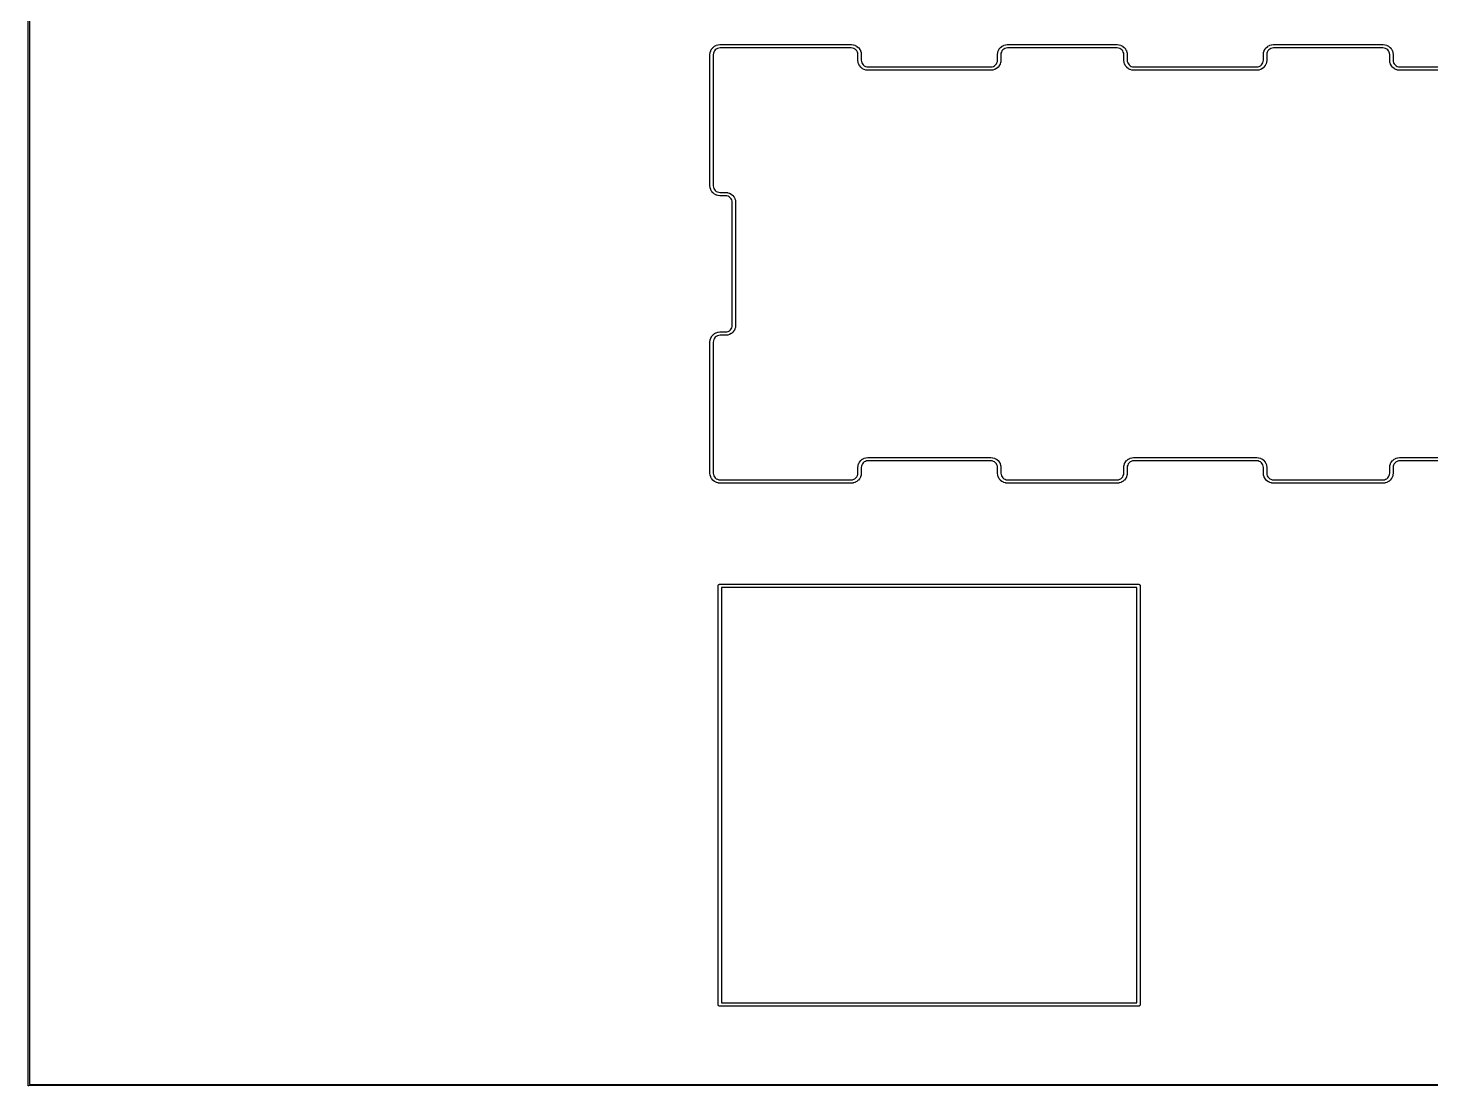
# Model space of a CAD drawing. Extents: x 25 to 394, y -191 to -72.
# Drawn here: x 24.8 to 75.1, y -173.6 to -135.7 of the extents above; entities that cross this region are included whole.
import ezdxf

# ---------------------------------------------------------------- set-up
doc = ezdxf.new("R2010")
doc.units = 0
doc.layers.add('BLACK', color=7, linetype='CONTINUOUS')

msp = doc.modelspace()

# ---------------------------------------------------------------- linework, layer by layer
at = {"layer": 'BLACK', "linetype": 'CONTINUOUS'}
for p, q in [((24.8187, -173.552), (24.8365, -73.7146)), ((24.8865, -73.7383), (24.8687, -173.528)), ((49.2468, -136.609), (49.2471, -136.606)), ((49.2468, -138.415), (49.2468, -136.609)), ((49.2471, -136.606), (49.2528, -136.548)), ((49.2471, -136.606), (49.2471, -136.606)), ((49.2528, -136.548), (49.2529, -136.547)), ((49.2529, -136.547), (49.254, -136.542)), ((49.254, -136.542), (49.2551, -136.536)), ((49.2551, -136.536), (49.272, -136.48)), ((49.272, -136.48), (49.2723, -136.48)), ((49.2723, -136.48), (49.2744, -136.475)), ((49.2744, -136.475), (49.2765, -136.469)), ((49.2765, -136.469), (49.304, -136.418)), ((49.304, -136.418), (49.3044, -136.417)), ((49.3044, -136.417), (49.3074, -136.413)), ((49.3074, -136.413), (49.3104, -136.408)), ((49.3104, -136.408), (49.3475, -136.363)), ((49.3475, -136.363), (49.348, -136.362)), ((49.348, -136.362), (49.3519, -136.358)), ((49.3519, -136.358), (49.3557, -136.354)), ((49.3557, -136.354), (49.4008, -136.317)), ((49.3717, -136.565), (49.3668, -136.615)), ((49.3668, -136.615), (49.3668, -141.311)), ((49.3852, -136.521), (49.3717, -136.565)), ((49.4072, -136.479), (49.3852, -136.521)), ((49.4008, -136.317), (49.4015, -136.317)), ((49.4015, -136.317), (49.406, -136.314)), ((49.406, -136.314), (49.4105, -136.31)), ((49.4367, -136.443), (49.4072, -136.479)), ((49.4105, -136.31), (49.462, -136.283)), ((49.4728, -136.413), (49.4367, -136.443)), ((49.462, -136.283), (49.4628, -136.282)), ((49.4628, -136.282), (49.4678, -136.28)), ((49.4678, -136.28), (49.4728, -136.278)), ((49.4728, -136.278), (49.5288, -136.261)), ((49.5139, -136.391), (49.4728, -136.413)), ((49.5586, -136.377), (49.5139, -136.391)), ((49.5288, -136.261), (49.5296, -136.261)), ((49.5296, -136.261), (49.5349, -136.26)), ((49.5349, -136.26), (49.5402, -136.258)), ((49.5402, -136.258), (49.5985, -136.252)), ((49.6079, -136.372), (49.5586, -136.377)), ((49.5985, -136.252), (49.5993, -136.252)), ((49.5993, -136.252), (49.6012, -136.252)), ((49.6012, -136.252), (49.6039, -136.252)), ((49.6039, -136.252), (54.3098, -136.252)), ((54.3039, -136.372), (49.6079, -136.372)), ((54.3534, -136.377), (54.3039, -136.372)), ((54.3098, -136.252), (54.3127, -136.252)), ((54.3127, -136.252), (54.3127, -136.252)), ((54.3127, -136.252), (54.3709, -136.258)), ((54.3982, -136.39), (54.3534, -136.377)), ((54.3709, -136.258), (54.3718, -136.258)), ((54.3718, -136.258), (54.3771, -136.259)), ((54.3771, -136.259), (54.3824, -136.26)), ((54.3824, -136.26), (54.4385, -136.277)), ((54.4395, -136.412), (54.3982, -136.39)), ((54.4385, -136.277), (54.4393, -136.277)), ((54.4393, -136.277), (54.4443, -136.28)), ((54.4757, -136.442), (54.4395, -136.412)), ((54.4443, -136.28), (54.4493, -136.282)), ((54.4493, -136.282), (54.501, -136.309)), ((54.5055, -136.478), (54.4757, -136.442)), ((54.501, -136.309), (54.501, -136.309)), ((54.501, -136.309), (54.5017, -136.31)), ((54.5017, -136.31), (54.5062, -136.313)), ((54.5278, -136.519), (54.5055, -136.478)), ((54.5062, -136.313), (54.5108, -136.316)), ((54.5108, -136.316), (54.5561, -136.353)), ((54.5416, -136.564), (54.5278, -136.519)), ((54.5468, -136.613), (54.5416, -136.564)), ((54.5468, -136.812), (54.5468, -136.613)), ((54.5561, -136.353), (54.5568, -136.353)), ((54.5568, -136.353), (54.5606, -136.357)), ((54.5606, -136.357), (54.5644, -136.361)), ((54.5644, -136.361), (54.6018, -136.406)), ((54.6018, -136.406), (54.6023, -136.407)), ((54.6023, -136.407), (54.6053, -136.411)), ((54.6053, -136.411), (54.6083, -136.416)), ((54.6083, -136.416), (54.6362, -136.467)), ((54.6362, -136.467), (54.6366, -136.468)), ((54.6366, -136.468), (54.6386, -136.473)), ((54.6386, -136.473), (54.6407, -136.478)), ((54.6407, -136.478), (54.658, -136.534)), ((54.658, -136.534), (54.6583, -136.535)), ((54.6583, -136.535), (54.6593, -136.54)), ((54.6593, -136.54), (54.6604, -136.545)), ((54.6604, -136.545), (54.6665, -136.604)), ((54.6665, -136.604), (54.6666, -136.604)), ((54.6666, -136.604), (54.6666, -136.606)), ((54.6666, -136.606), (54.6668, -136.609)), ((54.6668, -136.609), (54.6668, -136.811)), ((59.5468, -136.609), (59.5471, -136.606)), ((59.5468, -136.809), (59.5468, -136.609)), ((59.5471, -136.606), (59.5528, -136.548)), ((59.5471, -136.606), (59.5471, -136.606)), ((59.5528, -136.548), (59.5529, -136.547)), ((59.5529, -136.547), (59.554, -136.542)), ((59.554, -136.542), (59.5551, -136.536)), ((59.5551, -136.536), (59.572, -136.48)), ((59.572, -136.48), (59.5723, -136.48)), ((59.5723, -136.48), (59.5744, -136.475)), ((59.5744, -136.475), (59.5765, -136.469)), ((59.5765, -136.469), (59.604, -136.418)), ((59.604, -136.418), (59.6044, -136.417)), ((59.6044, -136.417), (59.6074, -136.413)), ((59.6074, -136.413), (59.6104, -136.408)), ((59.6104, -136.408), (59.6475, -136.363)), ((59.6475, -136.363), (59.648, -136.362)), ((59.648, -136.362), (59.6519, -136.358)), ((59.6519, -136.358), (59.6557, -136.354)), ((59.6557, -136.354), (59.7008, -136.317)), ((59.6717, -136.565), (59.6668, -136.615)), ((59.6668, -136.615), (59.6668, -136.815)), ((59.6852, -136.521), (59.6717, -136.565)), ((59.7072, -136.479), (59.6852, -136.521)), ((59.7008, -136.317), (59.7015, -136.317)), ((59.7015, -136.317), (59.706, -136.314)), ((59.706, -136.314), (59.7105, -136.31)), ((59.7367, -136.443), (59.7072, -136.479)), ((59.7105, -136.31), (59.762, -136.283)), ((59.7728, -136.413), (59.7367, -136.443)), ((59.762, -136.283), (59.7628, -136.282)), ((59.7628, -136.282), (59.7678, -136.28)), ((59.7678, -136.28), (59.7728, -136.278)), ((59.7728, -136.278), (59.8288, -136.261)), ((59.8139, -136.391), (59.7728, -136.413)), ((59.8586, -136.377), (59.8139, -136.391)), ((59.8288, -136.261), (59.8296, -136.261)), ((59.8296, -136.261), (59.8349, -136.26)), ((59.8349, -136.26), (59.8402, -136.258)), ((59.8402, -136.258), (59.8985, -136.252)), ((59.9079, -136.372), (59.8586, -136.377)), ((59.8985, -136.252), (59.8993, -136.252)), ((59.8993, -136.252), (59.9012, -136.252)), ((59.9012, -136.252), (59.9039, -136.252)), ((59.9039, -136.252), (63.8348, -136.252)), ((63.8289, -136.372), (59.9079, -136.372)), ((63.8784, -136.377), (63.8289, -136.372)), ((63.8348, -136.252), (63.8377, -136.252)), ((63.8377, -136.252), (63.8377, -136.252)), ((63.8377, -136.252), (63.8959, -136.258)), ((63.9232, -136.39), (63.8784, -136.377)), ((63.8959, -136.258), (63.8968, -136.258)), ((63.8968, -136.258), (63.9021, -136.259)), ((63.9021, -136.259), (63.9074, -136.26)), ((63.9074, -136.26), (63.9635, -136.277)), ((63.9645, -136.412), (63.9232, -136.39)), ((63.9635, -136.277), (63.9643, -136.277)), ((63.9643, -136.277), (63.9693, -136.28)), ((64.0007, -136.442), (63.9645, -136.412)), ((63.9693, -136.28), (63.9743, -136.282)), ((63.9743, -136.282), (64.026, -136.309)), ((64.0305, -136.478), (64.0007, -136.442)), ((64.026, -136.309), (64.026, -136.309)), ((64.026, -136.309), (64.0267, -136.31)), ((64.0267, -136.31), (64.0312, -136.313)), ((64.0528, -136.519), (64.0305, -136.478)), ((64.0312, -136.313), (64.0358, -136.316)), ((64.0358, -136.316), (64.0811, -136.353)), ((64.0666, -136.564), (64.0528, -136.519)), ((64.0718, -136.613), (64.0666, -136.564)), ((64.0718, -136.812), (64.0718, -136.613)), ((64.0811, -136.353), (64.0818, -136.353)), ((64.0818, -136.353), (64.0856, -136.357)), ((64.0856, -136.357), (64.0894, -136.361)), ((64.0894, -136.361), (64.1268, -136.406)), ((64.1268, -136.406), (64.1273, -136.407)), ((64.1273, -136.407), (64.1303, -136.411)), ((64.1303, -136.411), (64.1333, -136.416)), ((64.1333, -136.416), (64.1612, -136.467)), ((64.1612, -136.467), (64.1616, -136.468)), ((64.1616, -136.468), (64.1636, -136.473)), ((64.1636, -136.473), (64.1657, -136.478)), ((64.1657, -136.478), (64.183, -136.534)), ((64.183, -136.534), (64.1833, -136.535)), ((64.1833, -136.535), (64.1843, -136.54)), ((64.1843, -136.54), (64.1854, -136.545)), ((64.1854, -136.545), (64.1915, -136.604)), ((64.1915, -136.604), (64.1916, -136.604)), ((64.1916, -136.604), (64.1916, -136.606)), ((64.1916, -136.606), (64.1918, -136.609)), ((64.1918, -136.609), (64.1918, -136.811)), ((69.0718, -136.609), (69.0721, -136.606)), ((69.0718, -136.809), (69.0718, -136.609)), ((69.0721, -136.606), (69.0778, -136.548)), ((69.0721, -136.606), (69.0721, -136.606)), ((69.0778, -136.548), (69.0779, -136.547)), ((69.0779, -136.547), (69.079, -136.542)), ((69.079, -136.542), (69.0801, -136.536)), ((69.0801, -136.536), (69.097, -136.48)), ((69.097, -136.48), (69.0973, -136.48)), ((69.0973, -136.48), (69.0994, -136.475)), ((69.0994, -136.475), (69.1015, -136.469)), ((69.1015, -136.469), (69.129, -136.418)), ((69.129, -136.418), (69.1294, -136.417)), ((69.1294, -136.417), (69.1324, -136.413)), ((69.1324, -136.413), (69.1354, -136.408)), ((69.1354, -136.408), (69.1725, -136.363)), ((69.1725, -136.363), (69.173, -136.362)), ((69.173, -136.362), (69.1769, -136.358)), ((69.1769, -136.358), (69.1807, -136.354)), ((69.1807, -136.354), (69.2258, -136.317)), ((69.1967, -136.565), (69.1918, -136.615)), ((69.1918, -136.615), (69.1918, -136.815)), ((69.2102, -136.521), (69.1967, -136.565)), ((69.2322, -136.479), (69.2102, -136.521)), ((69.2258, -136.317), (69.2265, -136.317)), ((69.2265, -136.317), (69.231, -136.314)), ((69.231, -136.314), (69.2355, -136.31)), ((69.2617, -136.443), (69.2322, -136.479)), ((69.2355, -136.31), (69.287, -136.283)), ((69.2978, -136.413), (69.2617, -136.443)), ((69.287, -136.283), (69.2878, -136.282)), ((69.2878, -136.282), (69.2928, -136.28)), ((69.2928, -136.28), (69.2978, -136.278)), ((69.2978, -136.278), (69.3538, -136.261)), ((69.3389, -136.391), (69.2978, -136.413)), ((69.3836, -136.377), (69.3389, -136.391)), ((69.3538, -136.261), (69.3546, -136.261)), ((69.3546, -136.261), (69.3599, -136.26)), ((69.3599, -136.26), (69.3652, -136.258)), ((69.3652, -136.258), (69.4235, -136.252)), ((69.4329, -136.372), (69.3836, -136.377)), ((69.4235, -136.252), (69.4243, -136.252)), ((69.4243, -136.252), (69.4262, -136.252)), ((69.4262, -136.252), (69.4289, -136.252)), ((69.4289, -136.252), (73.3598, -136.252)), ((73.3539, -136.372), (69.4329, -136.372)), ((73.4034, -136.377), (73.3539, -136.372)), ((73.3598, -136.252), (73.3627, -136.252)), ((73.3627, -136.252), (73.3627, -136.252)), ((73.3627, -136.252), (73.4209, -136.258)), ((73.4482, -136.39), (73.4034, -136.377)), ((73.4209, -136.258), (73.4218, -136.258)), ((73.4218, -136.258), (73.4271, -136.259)), ((73.4271, -136.259), (73.4324, -136.26)), ((73.4324, -136.26), (73.4885, -136.277)), ((73.4895, -136.412), (73.4482, -136.39)), ((73.4885, -136.277), (73.4893, -136.277)), ((73.4893, -136.277), (73.4943, -136.28)), ((73.5257, -136.442), (73.4895, -136.412)), ((73.4943, -136.28), (73.4993, -136.282)), ((73.4993, -136.282), (73.551, -136.309)), ((73.5555, -136.478), (73.5257, -136.442)), ((73.551, -136.309), (73.551, -136.309)), ((73.551, -136.309), (73.5517, -136.31)), ((73.5517, -136.31), (73.5562, -136.313)), ((73.5778, -136.519), (73.5555, -136.478)), ((73.5562, -136.313), (73.5608, -136.316)), ((73.5608, -136.316), (73.6061, -136.353)), ((73.5916, -136.564), (73.5778, -136.519)), ((73.5968, -136.613), (73.5916, -136.564)), ((73.5968, -136.812), (73.5968, -136.613)), ((73.6061, -136.353), (73.6068, -136.353)), ((73.6068, -136.353), (73.6106, -136.357)), ((73.6106, -136.357), (73.6144, -136.361)), ((73.6144, -136.361), (73.6518, -136.406)), ((73.6518, -136.406), (73.6523, -136.407)), ((73.6523, -136.407), (73.6553, -136.411)), ((73.6553, -136.411), (73.6583, -136.416)), ((73.6583, -136.416), (73.6862, -136.467)), ((73.6862, -136.467), (73.6866, -136.468)), ((73.6866, -136.468), (73.6886, -136.473)), ((73.6886, -136.473), (73.6907, -136.478)), ((73.6907, -136.478), (73.708, -136.534)), ((73.708, -136.534), (73.7083, -136.535)), ((73.7083, -136.535), (73.7093, -136.54)), ((73.7093, -136.54), (73.7104, -136.545)), ((73.7104, -136.545), (73.7165, -136.604)), ((73.7165, -136.604), (73.7166, -136.604)), ((73.7166, -136.604), (73.7166, -136.606)), ((73.7166, -136.606), (73.7168, -136.609)), ((73.7168, -136.609), (73.7168, -136.811)), ((54.5468, -136.815), (54.5468, -136.812)), ((54.5468, -136.812), (54.5468, -136.812)), ((54.5468, -136.812), (54.5468, -136.812)), ((54.5471, -136.818), (54.5468, -136.815)), ((54.5471, -136.82), (54.5471, -136.818)), ((54.5472, -136.82), (54.5471, -136.82)), ((54.5533, -136.879), (54.5472, -136.82)), ((54.5544, -136.884), (54.5533, -136.879)), ((54.5554, -136.889), (54.5544, -136.884)), ((54.5556, -136.89), (54.5554, -136.889)), ((54.5729, -136.946), (54.5556, -136.89)), ((54.575, -136.951), (54.5729, -136.946)), ((54.5771, -136.956), (54.575, -136.951)), ((54.5775, -136.957), (54.5771, -136.956)), ((54.6053, -137.008), (54.5775, -136.957)), ((54.6084, -137.013), (54.6053, -137.008)), ((54.6113, -137.017), (54.6084, -137.013)), ((54.6119, -137.018), (54.6113, -137.017)), ((54.6492, -137.063), (54.6119, -137.018)), ((54.6531, -137.067), (54.6492, -137.063)), ((54.6569, -137.071), (54.6531, -137.067)), ((54.6575, -137.071), (54.6569, -137.071)), ((54.7029, -137.108), (54.6575, -137.071)), ((54.6668, -136.811), (54.672, -136.86)), ((54.672, -136.86), (54.6858, -136.905)), ((54.6858, -136.905), (54.7081, -136.946)), ((54.7074, -137.111), (54.7029, -137.108)), ((54.7119, -137.114), (54.7074, -137.111)), ((54.7081, -136.946), (54.7379, -136.982)), ((54.7126, -137.115), (54.7119, -137.114)), ((54.7643, -137.142), (54.7126, -137.115)), ((54.7379, -136.982), (54.7742, -137.012)), ((54.7694, -137.144), (54.7643, -137.142)), ((54.7744, -137.147), (54.7694, -137.144)), ((54.7742, -137.012), (54.8155, -137.034)), ((54.7752, -137.147), (54.7744, -137.147)), ((54.8312, -137.164), (54.7752, -137.147)), ((54.8155, -137.034), (54.8603, -137.047)), ((54.8365, -137.165), (54.8312, -137.164)), ((54.8419, -137.166), (54.8365, -137.165)), ((54.8427, -137.166), (54.8419, -137.166)), ((54.901, -137.172), (54.8427, -137.166)), ((54.8603, -137.047), (54.9098, -137.052)), ((54.9039, -137.172), (54.901, -137.172)), ((54.901, -137.172), (54.901, -137.172)), ((59.3098, -137.172), (54.9039, -137.172)), ((54.9098, -137.052), (59.3057, -137.052)), ((59.3057, -137.052), (59.355, -137.047)), ((59.3125, -137.172), (59.3098, -137.172)), ((59.3144, -137.172), (59.3125, -137.172)), ((59.3152, -137.172), (59.3144, -137.172)), ((59.3734, -137.166), (59.3152, -137.172)), ((59.355, -137.047), (59.3997, -137.033)), ((59.3787, -137.164), (59.3734, -137.166)), ((59.3841, -137.163), (59.3787, -137.164)), ((59.3849, -137.163), (59.3841, -137.163)), ((59.4408, -137.146), (59.3849, -137.163)), ((59.3997, -137.033), (59.4409, -137.011)), ((59.4458, -137.144), (59.4408, -137.146)), ((59.4409, -137.011), (59.4769, -136.981)), ((59.4509, -137.142), (59.4458, -137.144)), ((59.4516, -137.141), (59.4509, -137.142)), ((59.5031, -137.113), (59.4516, -137.141)), ((59.4769, -136.981), (59.5065, -136.945)), ((59.5076, -137.11), (59.5031, -137.113)), ((59.5065, -136.945), (59.5284, -136.903)), ((59.5122, -137.107), (59.5076, -137.11)), ((59.5128, -137.107), (59.5122, -137.107)), ((59.5579, -137.07), (59.5128, -137.107)), ((59.5284, -136.903), (59.542, -136.859)), ((59.542, -136.859), (59.5468, -136.809)), ((59.5618, -137.066), (59.5579, -137.07)), ((59.5657, -137.062), (59.5618, -137.066)), ((59.5662, -137.061), (59.5657, -137.062)), ((59.6032, -137.016), (59.5662, -137.061)), ((59.6062, -137.011), (59.6032, -137.016)), ((59.6093, -137.007), (59.6062, -137.011)), ((59.6097, -137.006), (59.6093, -137.007)), ((59.6372, -136.954), (59.6097, -137.006)), ((59.6392, -136.949), (59.6372, -136.954)), ((59.6414, -136.944), (59.6392, -136.949)), ((59.6416, -136.944), (59.6414, -136.944)), ((59.6585, -136.888), (59.6416, -136.944)), ((59.6596, -136.882), (59.6585, -136.888)), ((59.6607, -136.877), (59.6596, -136.882)), ((59.6608, -136.876), (59.6607, -136.877)), ((59.6665, -136.818), (59.6608, -136.876)), ((59.6668, -136.815), (59.6665, -136.818)), ((59.6665, -136.818), (59.6665, -136.818)), ((64.0718, -136.815), (64.0718, -136.812)), ((64.0718, -136.812), (64.0718, -136.812)), ((64.0718, -136.812), (64.0718, -136.812)), ((64.0721, -136.818), (64.0718, -136.815)), ((64.0721, -136.82), (64.0721, -136.818)), ((64.0722, -136.82), (64.0721, -136.82)), ((64.0783, -136.879), (64.0722, -136.82)), ((64.0794, -136.884), (64.0783, -136.879)), ((64.0804, -136.889), (64.0794, -136.884)), ((64.0806, -136.89), (64.0804, -136.889)), ((64.0979, -136.946), (64.0806, -136.89)), ((64.1, -136.951), (64.0979, -136.946)), ((64.1021, -136.956), (64.1, -136.951)), ((64.1025, -136.957), (64.1021, -136.956)), ((64.1303, -137.008), (64.1025, -136.957)), ((64.1334, -137.013), (64.1303, -137.008)), ((64.1363, -137.017), (64.1334, -137.013)), ((64.1369, -137.018), (64.1363, -137.017)), ((64.1742, -137.063), (64.1369, -137.018)), ((64.1781, -137.067), (64.1742, -137.063)), ((64.1819, -137.071), (64.1781, -137.067)), ((64.1825, -137.071), (64.1819, -137.071)), ((64.2279, -137.108), (64.1825, -137.071)), ((64.1918, -136.811), (64.197, -136.86)), ((64.197, -136.86), (64.2108, -136.905)), ((64.2108, -136.905), (64.2331, -136.946)), ((64.2324, -137.111), (64.2279, -137.108)), ((64.2369, -137.114), (64.2324, -137.111)), ((64.2331, -136.946), (64.2629, -136.982)), ((64.2376, -137.115), (64.2369, -137.114)), ((64.2893, -137.142), (64.2376, -137.115)), ((64.2629, -136.982), (64.2992, -137.012)), ((64.2944, -137.144), (64.2893, -137.142)), ((64.2994, -137.147), (64.2944, -137.144)), ((64.2992, -137.012), (64.3405, -137.034)), ((64.3002, -137.147), (64.2994, -137.147)), ((64.3562, -137.164), (64.3002, -137.147)), ((64.3405, -137.034), (64.3853, -137.047)), ((64.3615, -137.165), (64.3562, -137.164)), ((64.3669, -137.166), (64.3615, -137.165)), ((64.3677, -137.166), (64.3669, -137.166)), ((64.426, -137.172), (64.3677, -137.166)), ((64.3853, -137.047), (64.4348, -137.052)), ((64.4289, -137.172), (64.426, -137.172)), ((64.426, -137.172), (64.426, -137.172)), ((68.8348, -137.172), (64.4289, -137.172)), ((64.4348, -137.052), (68.8307, -137.052)), ((68.8307, -137.052), (68.88, -137.047)), ((68.8375, -137.172), (68.8348, -137.172)), ((68.8394, -137.172), (68.8375, -137.172)), ((68.8402, -137.172), (68.8394, -137.172)), ((68.8984, -137.166), (68.8402, -137.172)), ((68.88, -137.047), (68.9247, -137.033)), ((68.9037, -137.164), (68.8984, -137.166)), ((68.9091, -137.163), (68.9037, -137.164)), ((68.9099, -137.163), (68.9091, -137.163)), ((68.9658, -137.146), (68.9099, -137.163)), ((68.9247, -137.033), (68.9659, -137.011)), ((68.9708, -137.144), (68.9658, -137.146)), ((68.9659, -137.011), (69.0019, -136.981)), ((68.9759, -137.142), (68.9708, -137.144)), ((68.9766, -137.141), (68.9759, -137.142)), ((69.0281, -137.113), (68.9766, -137.141)), ((69.0019, -136.981), (69.0315, -136.945)), ((69.0326, -137.11), (69.0281, -137.113)), ((69.0315, -136.945), (69.0534, -136.903)), ((69.0372, -137.107), (69.0326, -137.11)), ((69.0378, -137.107), (69.0372, -137.107)), ((69.0829, -137.07), (69.0378, -137.107)), ((69.0534, -136.903), (69.067, -136.859)), ((69.067, -136.859), (69.0718, -136.809)), ((69.0868, -137.066), (69.0829, -137.07)), ((69.0907, -137.062), (69.0868, -137.066)), ((69.0912, -137.061), (69.0907, -137.062)), ((69.1282, -137.016), (69.0912, -137.061)), ((69.1312, -137.011), (69.1282, -137.016)), ((69.1343, -137.007), (69.1312, -137.011)), ((69.1347, -137.006), (69.1343, -137.007)), ((69.1622, -136.954), (69.1347, -137.006)), ((69.1642, -136.949), (69.1622, -136.954)), ((69.1664, -136.944), (69.1642, -136.949)), ((69.1666, -136.944), (69.1664, -136.944)), ((69.1835, -136.888), (69.1666, -136.944)), ((69.1846, -136.882), (69.1835, -136.888)), ((69.1857, -136.877), (69.1846, -136.882)), ((69.1858, -136.876), (69.1857, -136.877)), ((69.1915, -136.818), (69.1858, -136.876)), ((69.1918, -136.815), (69.1915, -136.818)), ((69.1915, -136.818), (69.1915, -136.818)), ((73.5968, -136.815), (73.5968, -136.812)), ((73.5968, -136.812), (73.5968, -136.812)), ((73.5968, -136.812), (73.5968, -136.812)), ((73.5971, -136.818), (73.5968, -136.815)), ((73.5971, -136.82), (73.5971, -136.818)), ((73.5972, -136.82), (73.5971, -136.82)), ((73.6033, -136.879), (73.5972, -136.82)), ((73.6044, -136.884), (73.6033, -136.879)), ((73.6054, -136.889), (73.6044, -136.884)), ((73.6056, -136.89), (73.6054, -136.889)), ((73.6229, -136.946), (73.6056, -136.89)), ((73.625, -136.951), (73.6229, -136.946)), ((73.6271, -136.956), (73.625, -136.951)), ((73.6275, -136.957), (73.6271, -136.956)), ((73.6553, -137.008), (73.6275, -136.957)), ((73.6584, -137.013), (73.6553, -137.008)), ((73.6613, -137.017), (73.6584, -137.013)), ((73.6619, -137.018), (73.6613, -137.017)), ((73.6992, -137.063), (73.6619, -137.018)), ((73.7031, -137.067), (73.6992, -137.063)), ((73.7069, -137.071), (73.7031, -137.067)), ((73.7075, -137.071), (73.7069, -137.071)), ((73.7529, -137.108), (73.7075, -137.071)), ((73.7168, -136.811), (73.722, -136.86)), ((73.722, -136.86), (73.7358, -136.905)), ((73.7358, -136.905), (73.7581, -136.946)), ((73.7574, -137.111), (73.7529, -137.108)), ((73.7619, -137.114), (73.7574, -137.111)), ((73.7581, -136.946), (73.7879, -136.982)), ((73.7626, -137.115), (73.7619, -137.114)), ((73.8143, -137.142), (73.7626, -137.115)), ((73.7879, -136.982), (73.8242, -137.012)), ((73.8194, -137.144), (73.8143, -137.142)), ((73.8244, -137.147), (73.8194, -137.144)), ((73.8242, -137.012), (73.8655, -137.034)), ((73.8252, -137.147), (73.8244, -137.147)), ((73.8812, -137.164), (73.8252, -137.147)), ((73.8655, -137.034), (73.9103, -137.047)), ((73.8865, -137.165), (73.8812, -137.164)), ((73.8919, -137.166), (73.8865, -137.165)), ((73.8927, -137.166), (73.8919, -137.166)), ((73.951, -137.172), (73.8927, -137.166)), ((73.9103, -137.047), (73.9598, -137.052)), ((73.9539, -137.172), (73.951, -137.172)), ((73.951, -137.172), (73.951, -137.172)), ((78.3598, -137.172), (73.9539, -137.172)), ((73.9598, -137.052), (78.3557, -137.052)), ((49.2468, -141.315), (49.2468, -138.415)), ((49.2468, -138.415), (49.2468, -138.415)), ((49.2471, -141.318), (49.2468, -141.315)), ((49.2471, -141.32), (49.2471, -141.318)), ((49.2472, -141.32), (49.2471, -141.32)), ((49.2533, -141.379), (49.2472, -141.32)), ((49.2544, -141.384), (49.2533, -141.379)), ((49.2554, -141.389), (49.2544, -141.384)), ((49.2556, -141.39), (49.2554, -141.389)), ((49.2729, -141.446), (49.2556, -141.39)), ((49.275, -141.451), (49.2729, -141.446)), ((49.2771, -141.456), (49.275, -141.451)), ((49.2775, -141.457), (49.2771, -141.456)), ((49.3053, -141.508), (49.2775, -141.457)), ((49.3084, -141.513), (49.3053, -141.508)), ((49.3113, -141.517), (49.3084, -141.513)), ((49.3119, -141.518), (49.3113, -141.517)), ((49.3492, -141.563), (49.3119, -141.518)), ((49.3531, -141.567), (49.3492, -141.563)), ((49.3569, -141.571), (49.3531, -141.567)), ((49.3575, -141.571), (49.3569, -141.571)), ((49.4029, -141.608), (49.3575, -141.571)), ((49.3668, -141.311), (49.372, -141.36)), ((49.372, -141.36), (49.3858, -141.405)), ((49.3858, -141.405), (49.4081, -141.446)), ((49.4074, -141.611), (49.4029, -141.608)), ((49.4119, -141.614), (49.4074, -141.611)), ((49.4081, -141.446), (49.4379, -141.482)), ((49.4126, -141.615), (49.4119, -141.614)), ((49.4643, -141.642), (49.4126, -141.615)), ((49.4379, -141.482), (49.4742, -141.512)), ((49.4694, -141.644), (49.4643, -141.642)), ((49.4744, -141.647), (49.4694, -141.644)), ((49.4742, -141.512), (49.5155, -141.534)), ((49.4752, -141.647), (49.4744, -141.647)), ((49.5312, -141.664), (49.4752, -141.647)), ((49.5155, -141.534), (49.5603, -141.547)), ((49.5365, -141.665), (49.5312, -141.664)), ((49.5419, -141.666), (49.5365, -141.665)), ((49.5427, -141.666), (49.5419, -141.666)), ((49.601, -141.672), (49.5427, -141.666)), ((49.5603, -141.547), (49.6098, -141.552)), ((49.6039, -141.672), (49.601, -141.672)), ((49.601, -141.672), (49.601, -141.672)), ((49.8039, -141.672), (49.6039, -141.672)), ((49.6098, -141.552), (49.8098, -141.552)), ((49.8534, -141.677), (49.8039, -141.672)), ((49.8098, -141.552), (49.8127, -141.552)), ((49.8127, -141.552), (49.8127, -141.552)), ((49.8127, -141.552), (49.8709, -141.558)), ((49.8982, -141.69), (49.8534, -141.677)), ((49.8709, -141.558), (49.8718, -141.558)), ((49.8718, -141.558), (49.8771, -141.559)), ((49.8771, -141.559), (49.8824, -141.56)), ((49.8824, -141.56), (49.9385, -141.577)), ((49.9395, -141.712), (49.8982, -141.69)), ((49.9385, -141.577), (49.9393, -141.577)), ((49.9393, -141.577), (49.9443, -141.58)), ((49.9757, -141.742), (49.9395, -141.712)), ((49.9443, -141.58), (49.9493, -141.582)), ((49.9493, -141.582), (50.001, -141.609)), ((50.001, -141.609), (50.001, -141.609)), ((50.001, -141.609), (50.0017, -141.61)), ((50.0017, -141.61), (50.0062, -141.613)), ((50.0062, -141.613), (50.0108, -141.616)), ((50.0108, -141.616), (50.0561, -141.653)), ((50.0561, -141.653), (50.0568, -141.653)), ((50.0568, -141.653), (50.0606, -141.657)), ((50.0606, -141.657), (50.0644, -141.661)), ((50.0644, -141.661), (50.1018, -141.706)), ((50.1018, -141.706), (50.1023, -141.707)), ((50.1023, -141.707), (50.1053, -141.711)), ((50.1053, -141.711), (50.1083, -141.716)), ((50.1083, -141.716), (50.1362, -141.767)), ((50.0055, -141.778), (49.9757, -141.742)), ((50.0278, -141.819), (50.0055, -141.778)), ((50.0416, -141.864), (50.0278, -141.819)), ((50.0468, -141.913), (50.0416, -141.864)), ((50.0468, -146.309), (50.0468, -141.913)), ((50.1362, -141.767), (50.1366, -141.768)), ((50.1366, -141.768), (50.1386, -141.773)), ((50.1386, -141.773), (50.1407, -141.778)), ((50.1407, -141.778), (50.158, -141.834)), ((50.158, -141.834), (50.1583, -141.835)), ((50.1583, -141.835), (50.1593, -141.84)), ((50.1593, -141.84), (50.1604, -141.845)), ((50.1604, -141.845), (50.1665, -141.904)), ((50.1665, -141.904), (50.1666, -141.904)), ((50.1666, -141.904), (50.1666, -141.906)), ((50.1666, -141.906), (50.1668, -141.909)), ((50.1668, -141.909), (50.1668, -146.315)), ((49.2765, -146.769), (49.304, -146.718)), ((49.304, -146.718), (49.3044, -146.717)), ((49.3044, -146.717), (49.3074, -146.713)), ((49.3074, -146.713), (49.3104, -146.708)), ((49.3104, -146.708), (49.3475, -146.663)), ((49.3475, -146.663), (49.348, -146.662)), ((49.348, -146.662), (49.3519, -146.658)), ((49.3519, -146.658), (49.3557, -146.654)), ((49.3557, -146.654), (49.4008, -146.617)), ((49.4008, -146.617), (49.4015, -146.617)), ((49.4015, -146.617), (49.406, -146.614)), ((49.406, -146.614), (49.4105, -146.61)), ((49.4367, -146.743), (49.4072, -146.779)), ((49.4105, -146.61), (49.462, -146.583)), ((49.4728, -146.713), (49.4367, -146.743)), ((49.462, -146.583), (49.4628, -146.582)), ((49.4628, -146.582), (49.4678, -146.58)), ((49.4678, -146.58), (49.4728, -146.578)), ((49.4728, -146.578), (49.5288, -146.561)), ((49.5139, -146.691), (49.4728, -146.713)), ((49.5586, -146.677), (49.5139, -146.691)), ((49.5288, -146.561), (49.5296, -146.561)), ((49.5296, -146.561), (49.5349, -146.56)), ((49.5349, -146.56), (49.5402, -146.558)), ((49.5402, -146.558), (49.5985, -146.552)), ((49.6079, -146.672), (49.5586, -146.677)), ((49.5985, -146.552), (49.5993, -146.552)), ((49.5993, -146.552), (49.6012, -146.552)), ((49.6012, -146.552), (49.6039, -146.552)), ((49.6039, -146.552), (49.8057, -146.552)), ((49.8098, -146.672), (49.6079, -146.672)), ((49.8057, -146.552), (49.855, -146.547)), ((49.8125, -146.672), (49.8098, -146.672)), ((49.8144, -146.672), (49.8125, -146.672)), ((49.8152, -146.672), (49.8144, -146.672)), ((49.8734, -146.666), (49.8152, -146.672)), ((49.855, -146.547), (49.8997, -146.533)), ((49.8787, -146.664), (49.8734, -146.666)), ((49.8841, -146.663), (49.8787, -146.664)), ((49.8849, -146.663), (49.8841, -146.663)), ((49.9408, -146.646), (49.8849, -146.663)), ((49.8997, -146.533), (49.9409, -146.511)), ((49.9458, -146.644), (49.9408, -146.646)), ((49.9409, -146.511), (49.9769, -146.481)), ((49.9509, -146.642), (49.9458, -146.644)), ((49.9516, -146.641), (49.9509, -146.642)), ((50.0031, -146.613), (49.9516, -146.641)), ((49.9769, -146.481), (50.0065, -146.445)), ((50.0076, -146.61), (50.0031, -146.613)), ((50.0065, -146.445), (50.0284, -146.403)), ((50.0122, -146.607), (50.0076, -146.61)), ((50.0128, -146.607), (50.0122, -146.607)), ((50.0579, -146.57), (50.0128, -146.607)), ((50.0284, -146.403), (50.042, -146.359)), ((50.042, -146.359), (50.0468, -146.309)), ((50.0618, -146.566), (50.0579, -146.57)), ((50.0657, -146.562), (50.0618, -146.566)), ((50.0662, -146.561), (50.0657, -146.562)), ((50.1032, -146.516), (50.0662, -146.561)), ((50.1062, -146.511), (50.1032, -146.516)), ((50.1093, -146.507), (50.1062, -146.511)), ((50.1097, -146.506), (50.1093, -146.507)), ((50.1372, -146.454), (50.1097, -146.506)), ((50.1392, -146.449), (50.1372, -146.454)), ((50.1414, -146.444), (50.1392, -146.449)), ((50.1416, -146.444), (50.1414, -146.444)), ((50.1585, -146.388), (50.1416, -146.444)), ((50.1596, -146.382), (50.1585, -146.388)), ((50.1607, -146.377), (50.1596, -146.382)), ((50.1608, -146.376), (50.1607, -146.377)), ((50.1665, -146.318), (50.1608, -146.376)), ((50.1668, -146.315), (50.1665, -146.318)), ((50.1665, -146.318), (50.1665, -146.318)), ((49.2468, -146.909), (49.2471, -146.906)), ((49.2468, -149.809), (49.2468, -146.909)), ((49.2471, -146.906), (49.2528, -146.848)), ((49.2471, -146.906), (49.2471, -146.906)), ((49.2528, -146.848), (49.2529, -146.847)), ((49.2529, -146.847), (49.254, -146.842)), ((49.254, -146.842), (49.2551, -146.836)), ((49.2551, -146.836), (49.272, -146.78)), ((49.272, -146.78), (49.2723, -146.78)), ((49.2723, -146.78), (49.2744, -146.775)), ((49.2744, -146.775), (49.2765, -146.769)), ((49.3717, -146.865), (49.3668, -146.915)), ((49.3668, -146.915), (49.3668, -151.611)), ((49.3852, -146.821), (49.3717, -146.865)), ((49.4072, -146.779), (49.3852, -146.821)), ((49.2468, -151.612), (49.2468, -149.809)), ((49.2468, -149.809), (49.2468, -149.809)), ((54.5765, -151.269), (54.604, -151.218)), ((54.604, -151.218), (54.6044, -151.217)), ((54.6044, -151.217), (54.6074, -151.213)), ((54.6074, -151.213), (54.6104, -151.208)), ((54.6104, -151.208), (54.6475, -151.163)), ((54.6475, -151.163), (54.648, -151.162)), ((54.648, -151.162), (54.6519, -151.158)), ((54.6519, -151.158), (54.6557, -151.154)), ((54.6557, -151.154), (54.7008, -151.117)), ((54.7008, -151.117), (54.7015, -151.117)), ((54.7015, -151.117), (54.706, -151.114)), ((54.706, -151.114), (54.7105, -151.11)), ((54.7367, -151.243), (54.7072, -151.279)), ((54.7105, -151.11), (54.762, -151.083)), ((54.7728, -151.213), (54.7367, -151.243)), ((54.762, -151.083), (54.7628, -151.082)), ((54.7628, -151.082), (54.7678, -151.08)), ((54.7678, -151.08), (54.7728, -151.078)), ((54.7728, -151.078), (54.8288, -151.061)), ((54.8139, -151.191), (54.7728, -151.213)), ((54.8586, -151.177), (54.8139, -151.191)), ((54.8288, -151.061), (54.8296, -151.061)), ((54.8296, -151.061), (54.8349, -151.06)), ((54.8349, -151.06), (54.8402, -151.058)), ((54.8402, -151.058), (54.8985, -151.052)), ((54.9079, -151.172), (54.8586, -151.177)), ((54.8985, -151.052), (54.8993, -151.052)), ((54.8993, -151.052), (54.9012, -151.052)), ((54.9012, -151.052), (54.9039, -151.052)), ((54.9039, -151.052), (59.3098, -151.052)), ((59.3039, -151.172), (54.9079, -151.172)), ((59.3534, -151.177), (59.3039, -151.172)), ((59.3098, -151.052), (59.3127, -151.052)), ((59.3127, -151.052), (59.3127, -151.052)), ((59.3127, -151.052), (59.3709, -151.058)), ((59.3982, -151.19), (59.3534, -151.177)), ((59.3709, -151.058), (59.3718, -151.058)), ((59.3718, -151.058), (59.3771, -151.059)), ((59.3771, -151.059), (59.3824, -151.06)), ((59.3824, -151.06), (59.4385, -151.077)), ((59.4395, -151.212), (59.3982, -151.19)), ((59.4385, -151.077), (59.4393, -151.077)), ((59.4393, -151.077), (59.4443, -151.08)), ((59.4757, -151.242), (59.4395, -151.212)), ((59.4443, -151.08), (59.4493, -151.082)), ((59.4493, -151.082), (59.501, -151.109)), ((59.5055, -151.278), (59.4757, -151.242)), ((59.501, -151.109), (59.501, -151.109)), ((59.501, -151.109), (59.5017, -151.11)), ((59.5017, -151.11), (59.5062, -151.113)), ((59.5062, -151.113), (59.5108, -151.116)), ((59.5108, -151.116), (59.5561, -151.153)), ((59.5561, -151.153), (59.5568, -151.153)), ((59.5568, -151.153), (59.5606, -151.157)), ((59.5606, -151.157), (59.5644, -151.161)), ((59.5644, -151.161), (59.6018, -151.206)), ((59.6018, -151.206), (59.6023, -151.207)), ((59.6023, -151.207), (59.6053, -151.211)), ((59.6053, -151.211), (59.6083, -151.216)), ((59.6083, -151.216), (59.6362, -151.267)), ((64.1015, -151.269), (64.129, -151.218)), ((64.129, -151.218), (64.1294, -151.217)), ((64.1294, -151.217), (64.1324, -151.213)), ((64.1324, -151.213), (64.1354, -151.208)), ((64.1354, -151.208), (64.1725, -151.163)), ((64.1725, -151.163), (64.173, -151.162)), ((64.173, -151.162), (64.1769, -151.158)), ((64.1769, -151.158), (64.1807, -151.154)), ((64.1807, -151.154), (64.2258, -151.117)), ((64.2258, -151.117), (64.2265, -151.117)), ((64.2265, -151.117), (64.231, -151.114)), ((64.231, -151.114), (64.2355, -151.11)), ((64.2617, -151.243), (64.2322, -151.279)), ((64.2355, -151.11), (64.287, -151.083)), ((64.2978, -151.213), (64.2617, -151.243)), ((64.287, -151.083), (64.2878, -151.082)), ((64.2878, -151.082), (64.2928, -151.08)), ((64.2928, -151.08), (64.2978, -151.078)), ((64.2978, -151.078), (64.3538, -151.061)), ((64.3389, -151.191), (64.2978, -151.213)), ((64.3836, -151.177), (64.3389, -151.191)), ((64.3538, -151.061), (64.3546, -151.061)), ((64.3546, -151.061), (64.3599, -151.06)), ((64.3599, -151.06), (64.3652, -151.058)), ((64.3652, -151.058), (64.4235, -151.052)), ((64.4329, -151.172), (64.3836, -151.177)), ((64.4235, -151.052), (64.4243, -151.052)), ((64.4243, -151.052), (64.4262, -151.052)), ((64.4262, -151.052), (64.4289, -151.052)), ((64.4289, -151.052), (68.8348, -151.052)), ((68.8289, -151.172), (64.4329, -151.172)), ((68.8784, -151.177), (68.8289, -151.172)), ((68.8348, -151.052), (68.8377, -151.052)), ((68.8377, -151.052), (68.8377, -151.052)), ((68.8377, -151.052), (68.8959, -151.058)), ((68.9232, -151.19), (68.8784, -151.177)), ((68.8959, -151.058), (68.8968, -151.058)), ((68.8968, -151.058), (68.9021, -151.059)), ((68.9021, -151.059), (68.9074, -151.06)), ((68.9074, -151.06), (68.9635, -151.077)), ((68.9645, -151.212), (68.9232, -151.19)), ((68.9635, -151.077), (68.9643, -151.077)), ((68.9643, -151.077), (68.9693, -151.08)), ((69.0007, -151.242), (68.9645, -151.212)), ((68.9693, -151.08), (68.9743, -151.082)), ((68.9743, -151.082), (69.026, -151.109)), ((69.0305, -151.278), (69.0007, -151.242)), ((69.026, -151.109), (69.026, -151.109)), ((69.026, -151.109), (69.0267, -151.11)), ((69.0267, -151.11), (69.0312, -151.113)), ((69.0312, -151.113), (69.0358, -151.116)), ((69.0358, -151.116), (69.0811, -151.153)), ((69.0811, -151.153), (69.0818, -151.153)), ((69.0818, -151.153), (69.0856, -151.157)), ((69.0856, -151.157), (69.0894, -151.161)), ((69.0894, -151.161), (69.1268, -151.206)), ((69.1268, -151.206), (69.1273, -151.207)), ((69.1273, -151.207), (69.1303, -151.211)), ((69.1303, -151.211), (69.1333, -151.216)), ((69.1333, -151.216), (69.1612, -151.267)), ((73.6265, -151.269), (73.654, -151.218)), ((73.654, -151.218), (73.6544, -151.217)), ((73.6544, -151.217), (73.6574, -151.213)), ((73.6574, -151.213), (73.6604, -151.208)), ((73.6604, -151.208), (73.6975, -151.163)), ((73.6975, -151.163), (73.698, -151.162)), ((73.698, -151.162), (73.7019, -151.158)), ((73.7019, -151.158), (73.7057, -151.154)), ((73.7057, -151.154), (73.7508, -151.117)), ((73.7508, -151.117), (73.7515, -151.117)), ((73.7515, -151.117), (73.756, -151.114)), ((73.756, -151.114), (73.7605, -151.11)), ((73.7867, -151.243), (73.7572, -151.279)), ((73.7605, -151.11), (73.812, -151.083)), ((73.8228, -151.213), (73.7867, -151.243)), ((73.812, -151.083), (73.8128, -151.082)), ((73.8128, -151.082), (73.8178, -151.08)), ((73.8178, -151.08), (73.8228, -151.078)), ((73.8228, -151.078), (73.8788, -151.061)), ((73.8639, -151.191), (73.8228, -151.213)), ((73.9086, -151.177), (73.8639, -151.191)), ((73.8788, -151.061), (73.8796, -151.061)), ((73.8796, -151.061), (73.8849, -151.06)), ((73.8849, -151.06), (73.8902, -151.058)), ((73.8902, -151.058), (73.9485, -151.052)), ((73.9579, -151.172), (73.9086, -151.177)), ((73.9485, -151.052), (73.9493, -151.052)), ((73.9493, -151.052), (73.9512, -151.052)), ((73.9512, -151.052), (73.9539, -151.052)), ((73.9539, -151.052), (78.3598, -151.052)), ((78.3539, -151.172), (73.9579, -151.172)), ((49.2468, -151.615), (49.2468, -151.612)), ((49.2468, -151.612), (49.2468, -151.612)), ((49.2468, -151.612), (49.2468, -151.612)), ((49.2471, -151.618), (49.2468, -151.615)), ((49.2471, -151.62), (49.2471, -151.618)), ((49.2472, -151.62), (49.2471, -151.62)), ((49.2533, -151.679), (49.2472, -151.62)), ((49.2544, -151.684), (49.2533, -151.679)), ((49.2554, -151.689), (49.2544, -151.684)), ((49.2556, -151.69), (49.2554, -151.689)), ((49.2729, -151.746), (49.2556, -151.69)), ((49.275, -151.751), (49.2729, -151.746)), ((49.2771, -151.756), (49.275, -151.751)), ((49.2775, -151.757), (49.2771, -151.756)), ((49.3053, -151.808), (49.2775, -151.757)), ((49.3668, -151.611), (49.372, -151.66)), ((49.372, -151.66), (49.3858, -151.705)), ((49.3858, -151.705), (49.4081, -151.746)), ((49.4081, -151.746), (49.4379, -151.782)), ((54.4769, -151.781), (54.5065, -151.745)), ((54.5065, -151.745), (54.5284, -151.703)), ((54.5284, -151.703), (54.542, -151.659)), ((54.542, -151.659), (54.5468, -151.609)), ((54.5468, -151.409), (54.5471, -151.406)), ((54.5468, -151.609), (54.5468, -151.409)), ((54.5471, -151.406), (54.5528, -151.348)), ((54.5471, -151.406), (54.5471, -151.406)), ((54.5528, -151.348), (54.5529, -151.347)), ((54.5529, -151.347), (54.554, -151.342)), ((54.554, -151.342), (54.5551, -151.336)), ((54.5551, -151.336), (54.572, -151.28)), ((54.572, -151.28), (54.5723, -151.28)), ((54.5723, -151.28), (54.5744, -151.275)), ((54.5744, -151.275), (54.5765, -151.269)), ((54.6372, -151.754), (54.6097, -151.806)), ((54.6392, -151.749), (54.6372, -151.754)), ((54.6414, -151.744), (54.6392, -151.749)), ((54.6416, -151.744), (54.6414, -151.744)), ((54.6585, -151.688), (54.6416, -151.744)), ((54.6596, -151.682), (54.6585, -151.688)), ((54.6607, -151.677), (54.6596, -151.682)), ((54.6608, -151.676), (54.6607, -151.677)), ((54.6665, -151.618), (54.6608, -151.676)), ((54.6668, -151.615), (54.6665, -151.618)), ((54.6665, -151.618), (54.6665, -151.618)), ((54.6717, -151.365), (54.6668, -151.415)), ((54.6668, -151.415), (54.6668, -151.615)), ((54.6852, -151.321), (54.6717, -151.365)), ((54.7072, -151.279), (54.6852, -151.321)), ((59.5278, -151.319), (59.5055, -151.278)), ((59.5416, -151.364), (59.5278, -151.319)), ((59.5468, -151.413), (59.5416, -151.364)), ((59.5468, -151.615), (59.5468, -151.413)), ((59.5471, -151.618), (59.5468, -151.615)), ((59.5471, -151.62), (59.5471, -151.618)), ((59.5472, -151.62), (59.5471, -151.62)), ((59.5533, -151.679), (59.5472, -151.62)), ((59.5544, -151.684), (59.5533, -151.679)), ((59.5554, -151.689), (59.5544, -151.684)), ((59.5556, -151.69), (59.5554, -151.689)), ((59.5729, -151.746), (59.5556, -151.69)), ((59.575, -151.751), (59.5729, -151.746)), ((59.5771, -151.756), (59.575, -151.751)), ((59.5775, -151.757), (59.5771, -151.756)), ((59.6053, -151.808), (59.5775, -151.757)), ((59.6362, -151.267), (59.6366, -151.268)), ((59.6366, -151.268), (59.6386, -151.273)), ((59.6386, -151.273), (59.6407, -151.278)), ((59.6407, -151.278), (59.658, -151.334)), ((59.658, -151.334), (59.6583, -151.335)), ((59.6583, -151.335), (59.6593, -151.34)), ((59.6593, -151.34), (59.6604, -151.345)), ((59.6604, -151.345), (59.6665, -151.404)), ((59.6665, -151.404), (59.6666, -151.404)), ((59.6666, -151.404), (59.6666, -151.406)), ((59.6666, -151.406), (59.6668, -151.409)), ((59.6668, -151.409), (59.6668, -151.611)), ((59.6668, -151.611), (59.672, -151.66)), ((59.672, -151.66), (59.6858, -151.705)), ((59.6858, -151.705), (59.7081, -151.746)), ((59.7081, -151.746), (59.7379, -151.782)), ((64.0019, -151.781), (64.0315, -151.745)), ((64.0315, -151.745), (64.0534, -151.703)), ((64.0534, -151.703), (64.067, -151.659)), ((64.067, -151.659), (64.0718, -151.609)), ((64.0718, -151.409), (64.0721, -151.406)), ((64.0718, -151.609), (64.0718, -151.409)), ((64.0721, -151.406), (64.0778, -151.348)), ((64.0721, -151.406), (64.0721, -151.406)), ((64.0778, -151.348), (64.0779, -151.347)), ((64.0779, -151.347), (64.079, -151.342)), ((64.079, -151.342), (64.0801, -151.336)), ((64.0801, -151.336), (64.097, -151.28)), ((64.097, -151.28), (64.0973, -151.28)), ((64.0973, -151.28), (64.0994, -151.275)), ((64.0994, -151.275), (64.1015, -151.269)), ((64.1622, -151.754), (64.1347, -151.806)), ((64.1642, -151.749), (64.1622, -151.754)), ((64.1664, -151.744), (64.1642, -151.749)), ((64.1666, -151.744), (64.1664, -151.744)), ((64.1835, -151.688), (64.1666, -151.744)), ((64.1846, -151.682), (64.1835, -151.688)), ((64.1857, -151.677), (64.1846, -151.682)), ((64.1858, -151.676), (64.1857, -151.677)), ((64.1915, -151.618), (64.1858, -151.676)), ((64.1918, -151.615), (64.1915, -151.618)), ((64.1915, -151.618), (64.1915, -151.618)), ((64.1967, -151.365), (64.1918, -151.415)), ((64.1918, -151.415), (64.1918, -151.615)), ((64.2102, -151.321), (64.1967, -151.365)), ((64.2322, -151.279), (64.2102, -151.321)), ((69.0528, -151.319), (69.0305, -151.278)), ((69.0666, -151.364), (69.0528, -151.319)), ((69.0718, -151.413), (69.0666, -151.364)), ((69.0718, -151.615), (69.0718, -151.413)), ((69.0721, -151.618), (69.0718, -151.615)), ((69.0721, -151.62), (69.0721, -151.618)), ((69.0722, -151.62), (69.0721, -151.62)), ((69.0783, -151.679), (69.0722, -151.62)), ((69.0794, -151.684), (69.0783, -151.679)), ((69.0804, -151.689), (69.0794, -151.684)), ((69.0806, -151.69), (69.0804, -151.689)), ((69.0979, -151.746), (69.0806, -151.69)), ((69.1, -151.751), (69.0979, -151.746)), ((69.1021, -151.756), (69.1, -151.751)), ((69.1025, -151.757), (69.1021, -151.756)), ((69.1303, -151.808), (69.1025, -151.757)), ((69.1612, -151.267), (69.1616, -151.268)), ((69.1616, -151.268), (69.1636, -151.273)), ((69.1636, -151.273), (69.1657, -151.278)), ((69.1657, -151.278), (69.183, -151.334)), ((69.183, -151.334), (69.1833, -151.335)), ((69.1833, -151.335), (69.1843, -151.34)), ((69.1843, -151.34), (69.1854, -151.345)), ((69.1854, -151.345), (69.1915, -151.404)), ((69.1915, -151.404), (69.1916, -151.404)), ((69.1916, -151.404), (69.1916, -151.406)), ((69.1916, -151.406), (69.1918, -151.409)), ((69.1918, -151.409), (69.1918, -151.611)), ((69.1918, -151.611), (69.197, -151.66)), ((69.197, -151.66), (69.2108, -151.705)), ((69.2108, -151.705), (69.2331, -151.746)), ((69.2331, -151.746), (69.2629, -151.782)), ((73.5269, -151.781), (73.5565, -151.745)), ((73.5565, -151.745), (73.5784, -151.703)), ((73.5784, -151.703), (73.592, -151.659)), ((73.592, -151.659), (73.5968, -151.609)), ((73.5968, -151.409), (73.5971, -151.406)), ((73.5968, -151.609), (73.5968, -151.409)), ((73.5971, -151.406), (73.6028, -151.348)), ((73.5971, -151.406), (73.5971, -151.406)), ((73.6028, -151.348), (73.6029, -151.347)), ((73.6029, -151.347), (73.604, -151.342)), ((73.604, -151.342), (73.6051, -151.336)), ((73.6051, -151.336), (73.622, -151.28)), ((73.622, -151.28), (73.6223, -151.28)), ((73.6223, -151.28), (73.6244, -151.275)), ((73.6244, -151.275), (73.6265, -151.269)), ((73.6872, -151.754), (73.6597, -151.806)), ((73.6892, -151.749), (73.6872, -151.754)), ((73.6914, -151.744), (73.6892, -151.749)), ((73.6916, -151.744), (73.6914, -151.744)), ((73.7085, -151.688), (73.6916, -151.744)), ((73.7096, -151.682), (73.7085, -151.688)), ((73.7107, -151.677), (73.7096, -151.682)), ((73.7108, -151.676), (73.7107, -151.677)), ((73.7165, -151.618), (73.7108, -151.676)), ((73.7168, -151.615), (73.7165, -151.618)), ((73.7165, -151.618), (73.7165, -151.618)), ((73.7217, -151.365), (73.7168, -151.415)), ((73.7168, -151.415), (73.7168, -151.615)), ((73.7352, -151.321), (73.7217, -151.365)), ((73.7572, -151.279), (73.7352, -151.321)), ((49.3084, -151.813), (49.3053, -151.808)), ((49.3113, -151.817), (49.3084, -151.813)), ((49.3119, -151.818), (49.3113, -151.817)), ((49.3492, -151.863), (49.3119, -151.818)), ((49.3531, -151.867), (49.3492, -151.863)), ((49.3569, -151.871), (49.3531, -151.867)), ((49.3575, -151.871), (49.3569, -151.871)), ((49.4029, -151.908), (49.3575, -151.871)), ((49.4074, -151.911), (49.4029, -151.908)), ((49.4119, -151.914), (49.4074, -151.911)), ((49.4126, -151.915), (49.4119, -151.914)), ((49.4643, -151.942), (49.4126, -151.915)), ((49.4379, -151.782), (49.4742, -151.812)), ((49.4694, -151.944), (49.4643, -151.942)), ((49.4744, -151.947), (49.4694, -151.944)), ((49.4742, -151.812), (49.5155, -151.834)), ((49.4752, -151.947), (49.4744, -151.947)), ((49.5312, -151.964), (49.4752, -151.947)), ((49.5155, -151.834), (49.5603, -151.847)), ((49.5365, -151.965), (49.5312, -151.964)), ((49.5419, -151.966), (49.5365, -151.965)), ((49.5427, -151.966), (49.5419, -151.966)), ((49.601, -151.972), (49.5427, -151.966)), ((49.5603, -151.847), (49.6098, -151.852)), ((49.6039, -151.972), (49.601, -151.972)), ((49.601, -151.972), (49.601, -151.972)), ((54.3098, -151.972), (49.6039, -151.972)), ((49.6098, -151.852), (54.3057, -151.852)), ((54.3057, -151.852), (54.355, -151.847)), ((54.3125, -151.972), (54.3098, -151.972)), ((54.3144, -151.972), (54.3125, -151.972)), ((54.3152, -151.972), (54.3144, -151.972)), ((54.3734, -151.966), (54.3152, -151.972)), ((54.355, -151.847), (54.3997, -151.833)), ((54.3787, -151.964), (54.3734, -151.966)), ((54.3841, -151.963), (54.3787, -151.964)), ((54.3849, -151.963), (54.3841, -151.963)), ((54.4408, -151.946), (54.3849, -151.963)), ((54.3997, -151.833), (54.4409, -151.811)), ((54.4458, -151.944), (54.4408, -151.946)), ((54.4409, -151.811), (54.4769, -151.781)), ((54.4509, -151.942), (54.4458, -151.944)), ((54.4516, -151.941), (54.4509, -151.942)), ((54.5031, -151.913), (54.4516, -151.941)), ((54.5076, -151.91), (54.5031, -151.913)), ((54.5122, -151.907), (54.5076, -151.91)), ((54.5128, -151.907), (54.5122, -151.907)), ((54.5579, -151.87), (54.5128, -151.907)), ((54.5618, -151.866), (54.5579, -151.87)), ((54.5657, -151.862), (54.5618, -151.866)), ((54.5662, -151.861), (54.5657, -151.862)), ((54.6032, -151.816), (54.5662, -151.861)), ((54.6062, -151.811), (54.6032, -151.816)), ((54.6093, -151.807), (54.6062, -151.811)), ((54.6097, -151.806), (54.6093, -151.807)), ((59.6084, -151.813), (59.6053, -151.808)), ((59.6113, -151.817), (59.6084, -151.813)), ((59.6119, -151.818), (59.6113, -151.817)), ((59.6492, -151.863), (59.6119, -151.818)), ((59.6531, -151.867), (59.6492, -151.863)), ((59.6569, -151.871), (59.6531, -151.867)), ((59.6575, -151.871), (59.6569, -151.871)), ((59.7029, -151.908), (59.6575, -151.871)), ((59.7074, -151.911), (59.7029, -151.908)), ((59.7119, -151.914), (59.7074, -151.911)), ((59.7126, -151.915), (59.7119, -151.914)), ((59.7643, -151.942), (59.7126, -151.915)), ((59.7379, -151.782), (59.7742, -151.812)), ((59.7694, -151.944), (59.7643, -151.942)), ((59.7744, -151.947), (59.7694, -151.944)), ((59.7742, -151.812), (59.8155, -151.834)), ((59.7752, -151.947), (59.7744, -151.947)), ((59.8312, -151.964), (59.7752, -151.947)), ((59.8155, -151.834), (59.8603, -151.847)), ((59.8365, -151.965), (59.8312, -151.964)), ((59.8419, -151.966), (59.8365, -151.965)), ((59.8427, -151.966), (59.8419, -151.966)), ((59.901, -151.972), (59.8427, -151.966)), ((59.8603, -151.847), (59.9098, -151.852)), ((59.9039, -151.972), (59.901, -151.972)), ((59.901, -151.972), (59.901, -151.972)), ((63.8348, -151.972), (59.9039, -151.972)), ((59.9098, -151.852), (63.8307, -151.852)), ((63.8307, -151.852), (63.88, -151.847)), ((63.8375, -151.972), (63.8348, -151.972)), ((63.8394, -151.972), (63.8375, -151.972)), ((63.8402, -151.972), (63.8394, -151.972)), ((63.8984, -151.966), (63.8402, -151.972)), ((63.88, -151.847), (63.9247, -151.833)), ((63.9037, -151.964), (63.8984, -151.966)), ((63.9091, -151.963), (63.9037, -151.964)), ((63.9099, -151.963), (63.9091, -151.963)), ((63.9658, -151.946), (63.9099, -151.963)), ((63.9247, -151.833), (63.9659, -151.811)), ((63.9708, -151.944), (63.9658, -151.946)), ((63.9659, -151.811), (64.0019, -151.781)), ((63.9759, -151.942), (63.9708, -151.944)), ((63.9766, -151.941), (63.9759, -151.942)), ((64.0281, -151.913), (63.9766, -151.941)), ((64.0326, -151.91), (64.0281, -151.913)), ((64.0372, -151.907), (64.0326, -151.91)), ((64.0378, -151.907), (64.0372, -151.907)), ((64.0829, -151.87), (64.0378, -151.907)), ((64.0868, -151.866), (64.0829, -151.87)), ((64.0907, -151.862), (64.0868, -151.866)), ((64.0912, -151.861), (64.0907, -151.862)), ((64.1282, -151.816), (64.0912, -151.861)), ((64.1312, -151.811), (64.1282, -151.816)), ((64.1343, -151.807), (64.1312, -151.811)), ((64.1347, -151.806), (64.1343, -151.807)), ((69.1334, -151.813), (69.1303, -151.808)), ((69.1363, -151.817), (69.1334, -151.813)), ((69.1369, -151.818), (69.1363, -151.817)), ((69.1742, -151.863), (69.1369, -151.818)), ((69.1781, -151.867), (69.1742, -151.863)), ((69.1819, -151.871), (69.1781, -151.867)), ((69.1825, -151.871), (69.1819, -151.871)), ((69.2279, -151.908), (69.1825, -151.871)), ((69.2324, -151.911), (69.2279, -151.908)), ((69.2369, -151.914), (69.2324, -151.911)), ((69.2376, -151.915), (69.2369, -151.914)), ((69.2893, -151.942), (69.2376, -151.915)), ((69.2629, -151.782), (69.2992, -151.812)), ((69.2944, -151.944), (69.2893, -151.942)), ((69.2994, -151.947), (69.2944, -151.944)), ((69.2992, -151.812), (69.3405, -151.834)), ((69.3002, -151.947), (69.2994, -151.947)), ((69.3562, -151.964), (69.3002, -151.947)), ((69.3405, -151.834), (69.3853, -151.847)), ((69.3615, -151.965), (69.3562, -151.964)), ((69.3669, -151.966), (69.3615, -151.965)), ((69.3677, -151.966), (69.3669, -151.966)), ((69.426, -151.972), (69.3677, -151.966)), ((69.3853, -151.847), (69.4348, -151.852)), ((69.4289, -151.972), (69.426, -151.972)), ((69.426, -151.972), (69.426, -151.972)), ((73.3598, -151.972), (69.4289, -151.972)), ((69.4348, -151.852), (73.3557, -151.852)), ((73.3557, -151.852), (73.405, -151.847)), ((73.3625, -151.972), (73.3598, -151.972)), ((73.3644, -151.972), (73.3625, -151.972)), ((73.3652, -151.972), (73.3644, -151.972)), ((73.4234, -151.966), (73.3652, -151.972)), ((73.405, -151.847), (73.4497, -151.833)), ((73.4287, -151.964), (73.4234, -151.966)), ((73.4341, -151.963), (73.4287, -151.964)), ((73.4349, -151.963), (73.4341, -151.963)), ((73.4908, -151.946), (73.4349, -151.963)), ((73.4497, -151.833), (73.4909, -151.811)), ((73.4958, -151.944), (73.4908, -151.946)), ((73.4909, -151.811), (73.5269, -151.781)), ((73.5009, -151.942), (73.4958, -151.944)), ((73.5016, -151.941), (73.5009, -151.942)), ((73.5531, -151.913), (73.5016, -151.941)), ((73.5576, -151.91), (73.5531, -151.913)), ((73.5622, -151.907), (73.5576, -151.91)), ((73.5628, -151.907), (73.5622, -151.907)), ((73.6079, -151.87), (73.5628, -151.907)), ((73.6118, -151.866), (73.6079, -151.87)), ((73.6157, -151.862), (73.6118, -151.866)), ((73.6162, -151.861), (73.6157, -151.862)), ((73.6532, -151.816), (73.6162, -151.861)), ((73.6562, -151.811), (73.6532, -151.816)), ((73.6593, -151.807), (73.6562, -151.811)), ((73.6597, -151.806), (73.6593, -151.807)), ((49.5358, -155.656), (49.5369, -155.645)), ((49.536, -155.659), (49.5358, -155.656)), ((49.536, -170.655), (49.536, -155.659)), ((49.5369, -155.645), (49.5403, -155.633)), ((49.5403, -155.633), (49.5459, -155.623)), ((49.5459, -155.623), (49.5534, -155.614)), ((49.5534, -155.614), (49.5625, -155.606)), ((49.5625, -155.606), (49.573, -155.601)), ((49.573, -155.601), (49.5843, -155.597)), ((49.5843, -155.597), (49.5931, -155.596)), ((49.5931, -155.596), (49.596, -155.596)), ((49.596, -155.596), (49.599, -155.596)), ((49.599, -155.596), (64.5943, -155.596)), ((49.656, -155.716), (49.656, -170.598)), ((64.5373, -155.716), (49.656, -155.716)), ((64.5373, -170.598), (64.5373, -155.716)), ((64.5943, -155.596), (64.5973, -155.596)), ((64.5973, -155.596), (64.6002, -155.596)), ((64.6002, -155.596), (64.6002, -155.596)), ((64.6002, -155.596), (64.609, -155.597)), ((64.609, -155.597), (64.6204, -155.601)), ((64.6204, -155.601), (64.6308, -155.606)), ((64.6308, -155.606), (64.6399, -155.614)), ((64.6399, -155.614), (64.6474, -155.623)), ((64.6474, -155.623), (64.653, -155.633)), ((64.653, -155.633), (64.6564, -155.645)), ((64.6564, -155.645), (64.6576, -155.656)), ((64.6576, -155.656), (64.6573, -155.659)), ((64.6573, -155.659), (64.6573, -170.655)), ((49.5358, -170.658), (49.536, -170.655)), ((49.5369, -170.669), (49.5358, -170.658)), ((49.5403, -170.681), (49.5369, -170.669)), ((49.5459, -170.691), (49.5403, -170.681)), ((49.5534, -170.7), (49.5459, -170.691)), ((49.5625, -170.708), (49.5534, -170.7)), ((49.573, -170.713), (49.5625, -170.708)), ((49.5843, -170.717), (49.573, -170.713)), ((49.5931, -170.718), (49.5843, -170.717)), ((49.596, -170.718), (49.5931, -170.718)), ((49.5931, -170.718), (49.5931, -170.718)), ((49.599, -170.718), (49.596, -170.718)), ((64.5943, -170.718), (49.599, -170.718)), ((49.656, -170.598), (64.5373, -170.598)), ((64.5973, -170.718), (64.5943, -170.718)), ((64.609, -170.717), (64.5973, -170.718)), ((64.6204, -170.713), (64.609, -170.717)), ((64.6308, -170.708), (64.6204, -170.713)), ((64.6399, -170.7), (64.6308, -170.708)), ((64.6474, -170.691), (64.6399, -170.7)), ((64.653, -170.681), (64.6474, -170.691)), ((64.6564, -170.669), (64.653, -170.681)), ((64.6573, -170.66), (64.6564, -170.669)), ((64.6573, -170.655), (64.6576, -170.658)), ((64.6576, -170.658), (64.6573, -170.66)), ((24.8186, -173.553), (24.8187, -173.552)), ((24.8187, -173.554), (24.8186, -173.553)), ((24.8191, -173.558), (24.8187, -173.554)), ((24.8202, -173.562), (24.8191, -173.558)), ((24.8191, -173.558), (24.8191, -173.558)), ((24.8191, -173.558), (24.8191, -173.558)), ((24.8205, -173.563), (24.8202, -173.562)), ((24.8219, -173.565), (24.8205, -173.563)), ((24.8205, -173.563), (24.8205, -173.563)), ((24.8205, -173.563), (24.8205, -173.563)), ((24.8229, -173.567), (24.8219, -173.565)), ((24.8244, -173.569), (24.8229, -173.567)), ((24.8229, -173.567), (24.8229, -173.567)), ((24.8229, -173.567), (24.8229, -173.567)), ((24.826, -173.571), (24.8244, -173.569)), ((24.8277, -173.572), (24.826, -173.571)), ((24.826, -173.571), (24.826, -173.571)), ((24.8298, -173.574), (24.8277, -173.572)), ((24.8315, -173.575), (24.8298, -173.574)), ((24.8298, -173.574), (24.8298, -173.574)), ((24.8298, -173.574), (24.8298, -173.574)), ((24.8341, -173.576), (24.8315, -173.575)), ((24.8353, -173.577), (24.8341, -173.576)), ((24.8341, -173.576), (24.8341, -173.576)), ((24.8341, -173.576), (24.8341, -173.576)), ((24.8388, -173.578), (24.8353, -173.577)), ((24.8412, -173.578), (24.8388, -173.578)), ((24.8388, -173.578), (24.8388, -173.578)), ((24.8388, -173.578), (24.8388, -173.578)), ((24.8437, -173.578), (24.8412, -173.578)), ((24.845, -173.578), (24.8437, -173.578)), ((103.332, -173.548), (24.845, -173.578)), ((24.8687, -173.528), (103.334, -173.498))]:
    msp.add_line(p, q, dxfattribs=at)

doc.saveas('drawing.dxf')
